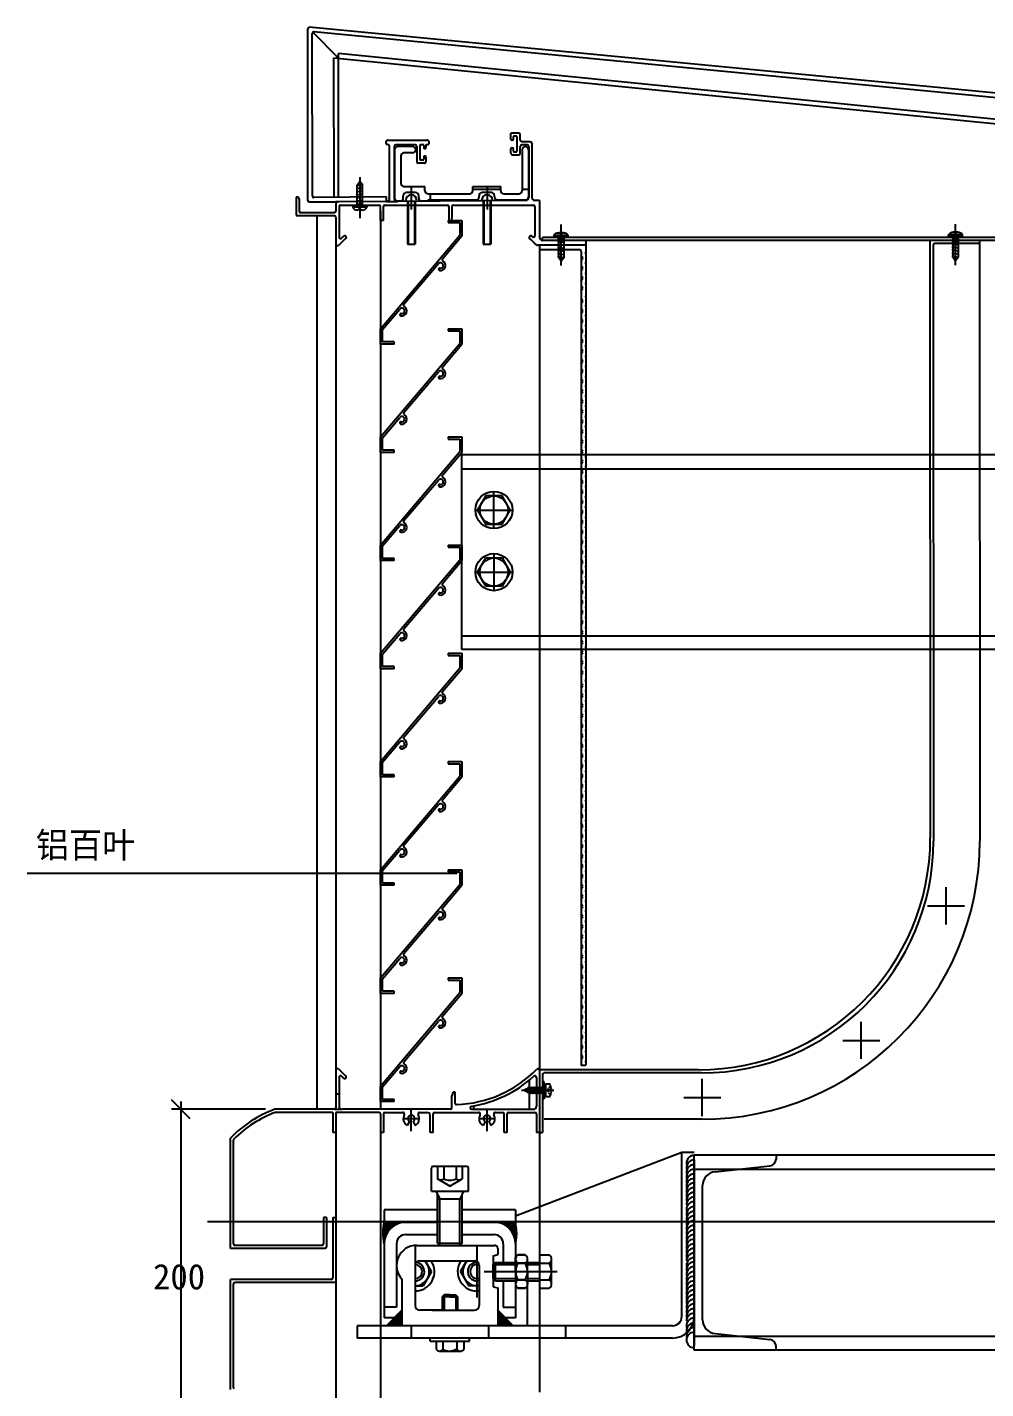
# Model space of a CAD drawing. Header units: metres. Extents: x 6409 to 8198, y 3492 to 5058.
# Drawn here: x 6470 to 7090, y 4177 to 5058 of the extents above; entities that cross this region are included whole.
import ezdxf

# ---------------------------------------------------------------- set-up
doc = ezdxf.new("R2010")
doc.units = ezdxf.units.M
for name, color, linetype in [('1', 1, 'Continuous'), ('10', 1, 'Continuous'), ('4', 4, 'Continuous'), ('CASTFIX', 1, 'Continuous'), ('DIM', 4, 'Continuous'), ('型材', 1, 'Continuous'), ('点划线', 1, 'Continuous'), ('虚线', 5, 'Continuous')]:
    doc.layers.add(name, color=color, linetype=linetype)

# ---------------------------------------------------------------- blocks, each defined once
blk = doc.blocks.new('_ArchTick')
at = {"color": 0, "linetype": 'ByBlock'}
blk.add_lwpolyline([(-0.5, -0.5), (0.5, 0.5)], dxfattribs=at)
blk = doc.blocks.new('10X12')
at = {"layer": 'CASTFIX'}
for p, q in [((-4.5, 0), (-4.5, 1.25)), ((-4.5, 1.25), (4.5, 1.25)), ((-4.5, 0), (4.5, 0)), ((-1.75, 0), (-1.75, -13.22)), ((-1.5, 3), (-0.7, 3)), ((-0.5, 2.25), (-0.7, 3)), ((-0.5, 2.25), (0.5, 2.25)), ((0.5, 2.25), (0.7, 3)), ((0.7, 3), (1.5, 3)), ((1.75, 0), (1.75, -12.74)), ((4.5, 0), (4.5, 1.25)), ((-2.19, -1.27), (2.32, -0.67)), ((-2.19, -3.27), (2.32, -2.67)), ((-2.19, -5.27), (2.32, -4.67)), ((-2.19, -7.27), (2.32, -6.67)), ((-2.19, -9.27), (2.32, -8.67)), ((-2.19, -11.27), (2.32, -10.67)), ((-2.19, -13.27), (2.32, -12.67)), ((-1.75, -13.22), (0, -15.43)), ((0, -15.43), (1.75, -12.74))]:
    blk.add_line(p, q, dxfattribs=at)
at = {"layer": 'CASTFIX', "color": 8}
blk.add_line((0, -18.34), (0, 8.33), dxfattribs=at)
at = {"layer": 'CASTFIX'}
for centre, start, end in [((-1.85, 0.15), 82.98, 157.54), ((1.85, 0.15), 22.46, 97.02)]:
    blk.add_arc(centre, 2.87, start, end, dxfattribs=at)
blk = doc.blocks.new('X701')
for p, q in [((17.13, 44.68), (17.13, 43.28)), ((17.13, 44.68), (26.13, 44.68)), ((26.13, 44.68), (26.13, 34.68)), ((17.13, 43.28), (24.73, 43.28)), ((24.73, 43.28), (24.73, 35.2)), ((-26.67, -25.32), (24.73, 35.2)), ((13.58, 19.9), (26.13, 34.68)), ((-11.39, -9.5), (10.95, 16.8)), ((-25.27, -25.83), (-14.1, -12.68)), ((-26.67, -35.32), (-26.67, -25.32)), ((-25.27, -33.92), (-25.27, -25.83)), ((-17.67, -33.92), (-25.27, -33.92)), ((-17.67, -35.32), (-17.67, -33.92)), ((-17.67, -35.32), (-26.67, -35.32))]:
    blk.add_line(p, q)
for centre, radius, start, end in [((12.23, 15.62), 3.25, 258.35, 59.81), ((14.37, 19.29), 1, 139.66, 239.81), ((12.23, 15.62), 1.75, 258.35, 139.66), ((11.73, 13.17), 0.75, 78.35, 258.35), ((-12.77, -13.82), 1.75, 258.35, 139.66), ((-13.27, -16.27), 0.75, 78.35, 258.35), ((-12.77, -13.82), 3.25, 258.35, 59.81), ((-10.63, -10.14), 1, 139.66, 239.81)]:
    blk.add_arc(centre, radius, start, end)

msp = doc.modelspace()

# ---------------------------------------------------------------- hatches: boundary and pattern name
h = msp.add_hatch()
h.set_pattern_fill('SOLID')
h.paths.add_polyline_path([(6715.2, 4284.78), (6701.2, 4284.78, 0.13), (6701.2, 4270.78, -0.41)])
h = msp.add_hatch()
h.set_pattern_fill('SOLID')
h.paths.add_polyline_path([(6772.2, 4284.78), (6786.2, 4284.78, -0.13), (6786.2, 4270.78, 0.41)])
h = msp.add_hatch()
h.set_pattern_fill('SOLID')
h.paths.add_polyline_path([(6712.7, 4227.78), (6702.7, 4217.78), (6712.7, 4217.78)])
h = msp.add_hatch()
h.set_pattern_fill('SOLID')
h.paths.add_polyline_path([(6774.7, 4227.78), (6784.7, 4217.78), (6774.7, 4217.78)])
at = {"layer": '1'}
h = msp.add_hatch(dxfattribs=at)
h.set_pattern_fill('ZIGZAG', scale=20)
h.paths.add_polyline_path([(6794.47, 4948.01), (6794.47, 4954.76), (6790.47, 4954.76), (6790.47, 4952.01, -0.41), (6788.47, 4950.01), (6778.54, 4950.01, -0.41), (6776.54, 4952.01), (6776.54, 4954.76), (6767.7, 4954.76), (6767.7, 4950.76), (6770.54, 4950.76, -0.41), (6772.54, 4948.76), (6772.54, 4948.01, 0.41), (6774.54, 4946.01), (6792.47, 4946.01, 0.41)])
h.paths.add_polyline_path([(6794.47, 4978.52, 0.41), (6792.47, 4980.52, 0.41), (6790.47, 4978.52), (6790.47, 4954.76), (6794.47, 4954.76)])
h.paths.add_polyline_path([(6767.7, 4954.76), (6758.54, 4954.76), (6758.54, 4952.01, -0.41), (6756.54, 4950.01), (6729.54, 4950.01, -0.41), (6727.54, 4952.01), (6727.54, 4954.76), (6718.7, 4954.76), (6718.7, 4950.76), (6721.54, 4950.76, -0.41), (6723.54, 4948.76), (6723.54, 4947.35, 0.42), (6725.55, 4945.35), (6729.54, 4945.38), (6729.54, 4946.01), (6760.54, 4946.01, 0.41), (6762.54, 4948.01), (6762.54, 4948.76, -0.41), (6764.54, 4950.76), (6767.7, 4950.76)])
h.paths.add_polyline_path([(6718.7, 4954.76), (6713.95, 4954.76), (6707.95, 4954.76), (6707.95, 4947.31, 0.42), (6709.97, 4945.31), (6711.55, 4945.32, 0.41), (6713.54, 4947.32), (6713.54, 4948.76, -0.41), (6715.54, 4950.76), (6718.7, 4950.76)])
h.paths.add_polyline_path([(6711.95, 4974.52, -0.41), (6713.95, 4976.52), (6719.56, 4976.52, 0.41), (6721.56, 4978.52, 0.41), (6719.56, 4980.52), (6709.95, 4980.52, 0.41), (6707.95, 4978.52), (6707.95, 4959.8), (6711.95, 4959.8)])
h = msp.add_hatch(dxfattribs=at)
h.set_pattern_fill('ANSI31', scale=20)
h.paths.add_polyline_path([(6704.7, 4947.01, -0.41), (6702.72, 4945.01), (6709.72, 4945.06, -0.42), (6707.7, 4947.06), (6707.7, 4954.76), (6704.7, 4954.76)])
h = msp.add_hatch(dxfattribs=at)
h.set_pattern_fill('ANSI31', scale=10)
h.paths.add_polyline_path([(6671.96, 4367.72), (6668.96, 4367.72, -0.41), (6669.96, 4366.72), (6669.96, 4362.72), (6672.96, 4362.72, -0.41), (6671.96, 4363.72)])
h = msp.add_hatch(dxfattribs=at)
h.set_pattern_fill('ANSI31', scale=10)
h.paths.add_polyline_path([(6671.96, 4362.47), (6668.96, 4362.47, -0.41), (6669.96, 4361.47), (6669.96, 4357.47), (6672.96, 4357.47, -0.41), (6671.96, 4358.47)])

# ---------------------------------------------------------------- linework, layer by layer
for p, q in [((6651.73, 4945.77), (6651.7, 5056.77)), ((7567.57, 4969.83), (6652.7, 5057.77)), ((6654.73, 4948.65), (6654.7, 5053.77)), ((6671.7, 5037.77), (6655, 5054.47)), ((7564.57, 4966.83), (6655.7, 5054.77)), ((6668.73, 4947.75), (6668.7, 5038.07)), ((6668.7, 5038.07), (7271.76, 4977.8)), ((6671.73, 4947.77), (6671.7, 5040.77)), ((7551.3, 4952.56), (6671.7, 5040.77)), ((6783.21, 4985.21), (6783.21, 4989.22)), ((6788.21, 4989.22), (6783.21, 4989.22)), ((6784.71, 4986.72), (6784.71, 4985.21)), ((6786.71, 4987.22), (6785.21, 4987.22)), ((6787.21, 4977.7), (6787.21, 4986.72)), ((6789.21, 4984.72), (6789.21, 4988.22)), ((6703.7, 4981.84), (6703.06, 4981.84)), ((6703.65, 4984.72), (6728.87, 4984.72)), ((6704.7, 4947.01), (6704.7, 4980.84)), ((6707.7, 4980.72), (6707.7, 4947.06)), ((6707.95, 4978.52), (6707.95, 4947.31)), ((6721.24, 4981.72), (6708.7, 4981.72)), ((6719.56, 4980.52), (6709.95, 4980.52)), ((6719.56, 4976.52), (6713.95, 4976.52)), ((6721.56, 4978.52), (6721.56, 4978.52)), ((6722.24, 4980.72), (6722.24, 4970.82)), ((6724.24, 4981.34), (6724.24, 4972.32)), ((6724.74, 4981.84), (6726.24, 4981.84)), ((6726.74, 4981.34), (6726.74, 4979.84)), ((6727.24, 4979.34), (6727.74, 4979.34)), ((6728.24, 4981.84), (6729.46, 4981.84)), ((6728.24, 4979.84), (6728.24, 4981.84)), ((6783.21, 4976.2), (6783.21, 4979.21)), ((6784.21, 4984.71), (6783.71, 4984.71)), ((6783.71, 4979.71), (6784.21, 4979.71)), ((6784.71, 4979.21), (6784.71, 4977.7)), ((6785.21, 4977.2), (6786.71, 4977.2)), ((6789.21, 4976.2), (6789.21, 4980.72)), ((6795.72, 4983.72), (6790.21, 4983.72)), ((6793.72, 4981.72), (6790.21, 4981.72)), ((6790.47, 4978.52), (6790.47, 4952.01)), ((6792.47, 4980.52), (6792.47, 4980.52)), ((6794.47, 4978.52), (6794.47, 4948.01)), ((6794.72, 4980.72), (6794.72, 4947.69)), ((6796.72, 4982.72), (6796.72, 4947.76)), ((6711.95, 4974.52), (6711.95, 4956.76)), ((6727.24, 4969.82), (6723.24, 4969.82)), ((6726.24, 4971.82), (6724.74, 4971.82)), ((6726.74, 4973.83), (6726.74, 4972.32)), ((6727.74, 4974.33), (6727.24, 4974.33)), ((6728.24, 4970.82), (6728.24, 4973.83)), ((6784.21, 4975.2), (6788.21, 4975.2)), ((6718.7, 4954.76), (6718.7, 4939.79)), ((6767.7, 4954.76), (6767.7, 4939.79)), ((6652.73, 4944.77), (6671.73, 4944.77)), ((6702.72, 4945.01), (6702.69, 4948.01)), ((6716.2, 4945.39), (6716.2, 4917.46)), ((6716.7, 4945.41), (6716.7, 4917.46)), ((6720.71, 4945.58), (6720.71, 4917.46)), ((6721.21, 4945.61), (6721.21, 4917.46)), ((6743, 4941.76), (6743, 4932.76)), ((6765.2, 4945.39), (6765.2, 4917.46)), ((6765.7, 4945.41), (6765.7, 4917.46)), ((6769.71, 4945.58), (6769.71, 4917.46)), ((6770.21, 4945.61), (6770.21, 4917.46)), ((6716.2, 4917.46), (6721.21, 4917.46)), ((6765.2, 4917.46), (6770.21, 4917.46)), ((6803.7, 4919.76), (6803.7, 4921.76)), ((6829.63, 4908.38), (6828.7, 4909.98)), ((6828.7, 4906.78), (6829.63, 4908.38)), ((6831.5, 4911.63), (6831.7, 4911.97)), ((6831.7, 4911.28), (6831.5, 4911.63)), ((6829.63, 4901.88), (6828.7, 4903.49)), ((6828.7, 4900.28), (6829.63, 4901.88)), ((6831.5, 4905.13), (6831.7, 4905.48)), ((6831.7, 4904.79), (6831.5, 4905.13)), ((6831.5, 4898.64), (6831.7, 4898.98)), ((6831.7, 4898.29), (6831.5, 4898.64)), ((6829.63, 4895.39), (6828.7, 4896.99)), ((6828.7, 4893.79), (6829.63, 4895.39)), ((6829.63, 4888.89), (6828.7, 4890.5)), ((6828.7, 4887.29), (6829.63, 4888.89)), ((6831.5, 4892.14), (6831.7, 4892.49)), ((6831.7, 4891.79), (6831.5, 4892.14)), ((6829.63, 4880.66), (6828.7, 4882.27)), ((6828.7, 4879.06), (6829.63, 4880.66)), ((6831.5, 4883.91), (6831.7, 4884.26)), ((6831.7, 4883.56), (6831.5, 4883.91)), ((6829.63, 4874.17), (6828.7, 4875.77)), ((6828.7, 4872.56), (6829.63, 4874.17)), ((6831.5, 4877.41), (6831.7, 4877.76)), ((6831.7, 4877.07), (6831.5, 4877.41)), ((6831.5, 4870.92), (6831.7, 4871.27)), ((6831.7, 4870.57), (6831.5, 4870.92)), ((6829.63, 4867.67), (6828.7, 4869.28)), ((6828.7, 4866.07), (6829.63, 4867.67)), ((6829.63, 4861.18), (6828.7, 4862.78)), ((6831.5, 4864.42), (6831.7, 4864.77)), ((6831.7, 4864.08), (6831.5, 4864.42)), ((6828.7, 4859.57), (6829.63, 4861.18)), ((6829.63, 4854.68), (6828.7, 4856.28)), ((6828.7, 4853.08), (6829.63, 4854.68)), ((6831.5, 4857.93), (6831.7, 4858.27)), ((6831.7, 4857.58), (6831.5, 4857.93)), ((6829.63, 4848.19), (6828.7, 4849.79)), ((6828.7, 4846.58), (6829.63, 4848.19)), ((6831.5, 4851.43), (6831.7, 4851.78)), ((6831.7, 4851.09), (6831.5, 4851.43)), ((6831.5, 4844.94), (6831.7, 4845.28)), ((6831.7, 4844.59), (6831.5, 4844.94)), ((6829.63, 4841.69), (6828.7, 4843.29)), ((6828.7, 4840.09), (6829.63, 4841.69)), ((6828.87, 4836.51), (6828.7, 4836.8)), ((6829.63, 4835.2), (6828.87, 4836.51)), ((6831.5, 4838.44), (6831.7, 4838.79)), ((6831.7, 4838.1), (6831.5, 4838.44)), ((6828.7, 4833.59), (6829.63, 4835.2)), ((6829.63, 4828.7), (6828.7, 4830.3)), ((6828.7, 4827.1), (6829.63, 4828.7)), ((6831.5, 4831.95), (6831.7, 4832.29)), ((6831.7, 4831.6), (6831.5, 4831.95)), ((6829.63, 4822.21), (6828.7, 4823.81)), ((6828.7, 4820.6), (6829.63, 4822.21)), ((6831.5, 4825.45), (6831.7, 4825.8)), ((6831.7, 4825.11), (6831.5, 4825.45)), ((6831.5, 4818.96), (6831.7, 4819.3)), ((6831.7, 4818.61), (6831.5, 4818.96)), ((6829.63, 4815.71), (6828.7, 4817.31)), ((6828.7, 4814.11), (6829.63, 4815.71)), ((6829.63, 4809.22), (6828.7, 4810.82)), ((6828.7, 4807.61), (6829.63, 4809.22)), ((6831.5, 4812.46), (6831.7, 4812.81)), ((6831.7, 4812.12), (6831.5, 4812.46)), ((6829.63, 4802.72), (6828.7, 4804.32)), ((6828.7, 4801.12), (6829.63, 4802.72)), ((6831.5, 4805.97), (6831.7, 4806.31)), ((6831.7, 4805.62), (6831.5, 4805.97)), ((6829.63, 4796.23), (6828.7, 4797.83)), ((6828.7, 4794.62), (6829.63, 4796.23)), ((6831.5, 4799.47), (6831.7, 4799.82)), ((6831.7, 4799.13), (6831.5, 4799.47)), ((6831.5, 4792.98), (6831.7, 4793.32)), ((6831.7, 4792.63), (6831.5, 4792.98)), ((6829.63, 4789.73), (6828.7, 4791.33)), ((6828.7, 4788.13), (6829.63, 4789.73)), ((6829.63, 4783.23), (6828.7, 4784.84)), ((6828.7, 4781.63), (6829.63, 4783.23)), ((6831.5, 4786.48), (6831.7, 4786.83)), ((6831.7, 4786.14), (6831.5, 4786.48)), ((6829.63, 4776.74), (6828.7, 4778.34)), ((6828.7, 4775.14), (6829.63, 4776.74)), ((6831.5, 4779.99), (6831.7, 4780.33)), ((6831.7, 4779.64), (6831.5, 4779.99)), ((6831.5, 4773.49), (6831.7, 4773.84)), ((6829.63, 4770.24), (6828.7, 4771.85)), ((6828.7, 4768.64), (6829.63, 4770.24)), ((6829.63, 4763.75), (6828.7, 4765.35)), ((6831.7, 4773.15), (6831.5, 4773.49)), ((6831.5, 4767), (6831.7, 4767.34)), ((6831.7, 4766.65), (6831.5, 4767)), ((6772.17, 4733.44), (6772.17, 4757.44)), ((6828.7, 4762.15), (6829.63, 4763.75)), ((6829.63, 4757.25), (6828.7, 4758.86)), ((6828.7, 4755.65), (6829.63, 4757.25)), ((6831.5, 4760.5), (6831.7, 4760.85)), ((6831.7, 4760.16), (6831.5, 4760.5)), ((6766.89, 4754.58), (6761.61, 4745.44)), ((6777.44, 4754.58), (6766.89, 4754.58)), ((6782.72, 4745.44), (6777.44, 4754.58)), ((6829.63, 4750.76), (6828.7, 4752.36)), ((6828.7, 4749.16), (6829.63, 4750.76)), ((6831.5, 4754.01), (6831.7, 4754.35)), ((6831.7, 4753.66), (6831.5, 4754.01)), ((6831.5, 4747.51), (6831.7, 4747.86)), ((6831.7, 4747.17), (6831.5, 4747.51)), ((6760.17, 4745.44), (6784.17, 4745.44)), ((6761.61, 4745.44), (6766.89, 4736.3)), ((6777.44, 4736.3), (6782.72, 4745.44)), ((6829.63, 4744.26), (6828.7, 4745.87)), ((6828.7, 4742.66), (6829.63, 4744.26)), ((6829.63, 4737.77), (6828.7, 4739.37)), ((6831.5, 4741.02), (6831.7, 4741.36)), ((6831.7, 4740.67), (6831.5, 4741.02)), ((6766.89, 4736.3), (6777.44, 4736.3)), ((6828.7, 4736.17), (6829.63, 4737.77)), ((6829.63, 4731.27), (6828.7, 4732.88)), ((6828.7, 4729.67), (6829.63, 4731.27)), ((6831.5, 4734.52), (6831.7, 4734.87)), ((6831.7, 4734.18), (6831.5, 4734.52)), ((6829.63, 4724.78), (6828.7, 4726.38)), ((6828.7, 4723.18), (6829.63, 4724.78)), ((6831.5, 4728.03), (6831.7, 4728.37)), ((6831.7, 4727.68), (6831.5, 4728.03)), ((6831.5, 4721.53), (6831.7, 4721.88)), ((6831.7, 4721.18), (6831.5, 4721.53)), ((6761.61, 4705.28), (6766.89, 4714.42)), ((6766.89, 4714.42), (6777.44, 4714.42)), ((6772.17, 4717.28), (6772.17, 4693.28)), ((6777.44, 4714.42), (6782.72, 4705.28)), ((6829.63, 4718.28), (6828.7, 4719.89)), ((6828.7, 4716.68), (6829.63, 4718.28)), ((6829.63, 4711.79), (6828.7, 4713.39)), ((6831.5, 4715.04), (6831.7, 4715.38)), ((6831.7, 4714.69), (6831.5, 4715.04)), ((6760.17, 4705.28), (6784.17, 4705.28)), ((6766.89, 4696.14), (6761.61, 4705.28)), ((6782.72, 4705.28), (6777.44, 4696.14)), ((6828.7, 4710.18), (6829.63, 4711.79)), ((6829.63, 4705.29), (6828.7, 4706.9)), ((6828.7, 4703.69), (6829.63, 4705.29)), ((6831.5, 4708.54), (6831.7, 4708.89)), ((6831.7, 4708.19), (6831.5, 4708.54)), ((6777.44, 4696.14), (6766.89, 4696.14)), ((6829.63, 4698.8), (6828.7, 4700.4)), ((6828.7, 4697.19), (6829.63, 4698.8)), ((6831.5, 4702.04), (6831.7, 4702.39)), ((6831.7, 4701.7), (6831.5, 4702.04)), ((6831.5, 4695.55), (6831.7, 4695.9)), ((6831.7, 4695.2), (6831.5, 4695.55)), ((6829.63, 4692.3), (6828.7, 4693.91)), ((6828.7, 4690.7), (6829.63, 4692.3)), ((6829.63, 4685.81), (6828.7, 4687.41)), ((6828.7, 4684.2), (6829.63, 4685.81)), ((6831.5, 4689.05), (6831.7, 4689.4)), ((6831.7, 4688.71), (6831.5, 4689.05)), ((6829.63, 4679.31), (6828.7, 4680.91)), ((6828.7, 4677.71), (6829.63, 4679.31)), ((6831.5, 4682.56), (6831.7, 4682.9)), ((6831.7, 4682.21), (6831.5, 4682.56)), ((6829.63, 4672.82), (6828.7, 4674.42)), ((6828.7, 4671.21), (6829.63, 4672.82)), ((6831.5, 4676.06), (6831.7, 4676.41)), ((6831.7, 4675.72), (6831.5, 4676.06)), ((6831.5, 4669.57), (6831.7, 4669.91)), ((6831.7, 4669.22), (6831.5, 4669.57)), ((6829.63, 4666.32), (6828.7, 4667.92)), ((6828.7, 4664.72), (6829.63, 4666.32)), ((6829.63, 4659.83), (6828.7, 4661.43)), ((6828.7, 4658.22), (6829.63, 4659.83)), ((6831.5, 4663.07), (6831.7, 4663.42)), ((6831.7, 4662.73), (6831.5, 4663.07)), ((6829.63, 4653.33), (6828.7, 4654.93)), ((6828.7, 4651.73), (6829.63, 4653.33)), ((6831.5, 4656.58), (6831.7, 4656.92)), ((6831.7, 4656.23), (6831.5, 4656.58)), ((6829.63, 4646.84), (6828.7, 4648.44)), ((6828.7, 4645.23), (6829.63, 4646.84)), ((6829.63, 4640.34), (6828.7, 4641.94)), ((6831.5, 4650.08), (6831.7, 4650.43)), ((6831.7, 4649.74), (6831.5, 4650.08)), ((6831.5, 4643.59), (6831.7, 4643.93)), ((6831.7, 4643.24), (6831.5, 4643.59)), ((6828.7, 4638.74), (6829.63, 4640.34)), ((6829.63, 4631.92), (6828.7, 4633.52)), ((6831.5, 4635.17), (6831.7, 4635.51)), ((6831.7, 4634.82), (6831.5, 4635.17)), ((6828.7, 4630.31), (6829.63, 4631.92)), ((6829.63, 4625.42), (6828.7, 4627.03)), ((6828.7, 4623.82), (6829.63, 4625.42)), ((6831.5, 4628.67), (6831.7, 4629.02)), ((6831.7, 4628.32), (6831.5, 4628.67)), ((6829.63, 4618.93), (6828.7, 4620.53)), ((6828.7, 4617.32), (6829.63, 4618.93)), ((6831.5, 4622.18), (6831.7, 4622.52)), ((6831.7, 4621.83), (6831.5, 4622.18)), ((6831.5, 4615.68), (6831.7, 4616.03)), ((6831.7, 4615.33), (6831.5, 4615.68)), ((6829.63, 4612.43), (6828.7, 4614.04)), ((6828.7, 4610.83), (6829.63, 4612.43)), ((6829.63, 4605.94), (6828.7, 4607.54)), ((6831.5, 4609.18), (6831.7, 4609.53)), ((6831.7, 4608.84), (6831.5, 4609.18)), ((6828.7, 4604.33), (6829.63, 4605.94)), ((6829.63, 4599.44), (6828.7, 4601.04)), ((6828.7, 4597.84), (6829.63, 4599.44)), ((6831.5, 4602.69), (6831.7, 4603.04)), ((6831.7, 4602.34), (6831.5, 4602.69)), ((6829.63, 4592.95), (6828.7, 4594.55)), ((6828.7, 4591.34), (6829.63, 4592.95)), ((6831.5, 4596.19), (6831.7, 4596.54)), ((6831.7, 4595.85), (6831.5, 4596.19)), ((6831.5, 4589.7), (6831.7, 4590.04)), ((6831.7, 4589.35), (6831.5, 4589.7)), ((6828.87, 4587.77), (6828.7, 4588.05)), ((6828.7, 4584.85), (6829.63, 4586.45)), ((6829.63, 4579.96), (6828.7, 4581.56)), ((6829.63, 4586.45), (6828.87, 4587.77)), ((6831.5, 4583.2), (6831.7, 4583.55)), ((6831.7, 4582.86), (6831.5, 4583.2)), ((6828.7, 4578.35), (6829.63, 4579.96)), ((6829.63, 4573.46), (6828.7, 4575.06)), ((6828.7, 4571.86), (6829.63, 4573.46)), ((6831.5, 4576.71), (6831.7, 4577.05)), ((6831.7, 4576.36), (6831.5, 4576.71)), ((6829.63, 4566.97), (6828.7, 4568.57)), ((6828.7, 4565.36), (6829.63, 4566.97)), ((6831.5, 4570.21), (6831.7, 4570.56)), ((6831.7, 4569.87), (6831.5, 4570.21)), ((6831.5, 4563.72), (6831.7, 4564.06)), ((6831.7, 4563.37), (6831.5, 4563.72)), ((6829.63, 4560.47), (6828.7, 4562.07)), ((6828.7, 4558.87), (6829.63, 4560.47)), ((6829.63, 4553.98), (6828.7, 4555.58)), ((6828.7, 4552.37), (6829.63, 4553.98)), ((6831.5, 4557.22), (6831.7, 4557.57)), ((6831.7, 4556.88), (6831.5, 4557.22)), ((6829.63, 4547.48), (6828.7, 4549.08)), ((6828.7, 4545.88), (6829.63, 4547.48)), ((6831.5, 4550.73), (6831.7, 4551.07)), ((6831.7, 4550.38), (6831.5, 4550.73)), ((6829.63, 4540.99), (6828.7, 4542.59)), ((6828.7, 4539.38), (6829.63, 4540.99)), ((6829.63, 4534.49), (6828.7, 4536.09)), ((6831.5, 4544.23), (6831.7, 4544.58)), ((6831.7, 4543.89), (6831.5, 4544.23)), ((6831.5, 4537.74), (6831.7, 4538.08)), ((6831.7, 4537.39), (6831.5, 4537.74)), ((6828.7, 4532.89), (6829.63, 4534.49)), ((6829.63, 4527.99), (6828.7, 4529.6)), ((6828.7, 4526.39), (6829.63, 4527.99)), ((6831.5, 4531.24), (6831.7, 4531.59)), ((6831.7, 4530.9), (6831.5, 4531.24)), ((6829.63, 4521.5), (6828.7, 4523.1)), ((6828.7, 4519.9), (6829.63, 4521.5)), ((6831.5, 4524.75), (6831.7, 4525.09)), ((6831.7, 4524.4), (6831.5, 4524.75)), ((6831.5, 4518.25), (6831.7, 4518.6)), ((6829.63, 4515), (6828.7, 4516.61)), ((6828.7, 4513.4), (6829.63, 4515)), ((6829.63, 4508.51), (6828.7, 4510.11)), ((6831.7, 4517.91), (6831.5, 4518.25)), ((6831.5, 4511.76), (6831.7, 4512.1)), ((6831.7, 4511.41), (6831.5, 4511.76)), ((6828.7, 4506.91), (6829.63, 4508.51)), ((6829.63, 4502.01), (6828.7, 4503.62)), ((6828.7, 4500.41), (6829.63, 4502.01)), ((6831.5, 4505.26), (6831.7, 4505.61)), ((6831.7, 4504.92), (6831.5, 4505.26)), ((7064.61, 4477.4), (7064.61, 4501.4)), ((6829.63, 4495.52), (6828.7, 4497.12)), ((6828.7, 4493.92), (6829.63, 4495.52)), ((6831.5, 4498.77), (6831.7, 4499.11)), ((6831.7, 4498.42), (6831.5, 4498.77)), ((6831.5, 4492.27), (6831.7, 4492.62)), ((6831.7, 4491.93), (6831.5, 4492.27)), ((6829.63, 4489.02), (6828.7, 4490.63)), ((6828.7, 4487.42), (6829.63, 4489.02)), ((6829.63, 4482.53), (6828.7, 4484.13)), ((6831.5, 4485.78), (6831.7, 4486.12)), ((6831.7, 4485.43), (6831.5, 4485.78)), ((7052.61, 4489.4), (7076.61, 4489.4)), ((6828.7, 4480.93), (6829.63, 4482.53)), ((6829.63, 4476.03), (6828.7, 4477.64)), ((6828.7, 4474.43), (6829.63, 4476.03)), ((6831.5, 4479.28), (6831.7, 4479.63)), ((6831.7, 4478.94), (6831.5, 4479.28)), ((6829.63, 4469.54), (6828.7, 4471.14)), ((6828.7, 4467.94), (6829.63, 4469.54)), ((6831.5, 4472.79), (6831.7, 4473.13)), ((6831.7, 4472.44), (6831.5, 4472.79)), ((6831.5, 4466.29), (6831.7, 4466.64)), ((6831.7, 4465.94), (6831.5, 4466.29)), ((6829.63, 4463.04), (6828.7, 4464.65)), ((6828.7, 4461.44), (6829.63, 4463.04)), ((6829.63, 4456.55), (6828.7, 4458.15)), ((6831.5, 4459.8), (6831.7, 4460.14)), ((6831.7, 4459.45), (6831.5, 4459.8)), ((6828.7, 4454.94), (6829.63, 4456.55)), ((6829.63, 4450.05), (6828.7, 4451.66)), ((6828.7, 4448.45), (6829.63, 4450.05)), ((6831.5, 4453.3), (6831.7, 4453.65)), ((6831.7, 4452.95), (6831.5, 4453.3)), ((6829.63, 4443.56), (6828.7, 4445.16)), ((6828.7, 4441.95), (6829.63, 4443.56)), ((6831.5, 4446.8), (6831.7, 4447.15)), ((6831.7, 4446.46), (6831.5, 4446.8)), ((6831.5, 4440.31), (6831.7, 4440.66)), ((6831.7, 4439.96), (6831.5, 4440.31)), ((6829.63, 4437.06), (6828.7, 4438.67)), ((6828.7, 4435.46), (6829.63, 4437.06)), ((6829.63, 4430.57), (6828.7, 4432.17)), ((6828.7, 4428.96), (6829.63, 4430.57)), ((6831.5, 4433.81), (6831.7, 4434.16)), ((6831.7, 4433.47), (6831.5, 4433.81)), ((6829.63, 4424.07), (6828.7, 4425.67)), ((6828.7, 4422.47), (6829.63, 4424.07)), ((6831.5, 4427.32), (6831.7, 4427.67)), ((6831.7, 4426.97), (6831.5, 4427.32)), ((6829.63, 4417.58), (6828.7, 4419.18)), ((6828.7, 4415.97), (6829.63, 4417.58)), ((6831.5, 4420.82), (6831.7, 4421.17)), ((6831.7, 4420.48), (6831.5, 4420.82)), ((6831.5, 4414.33), (6831.7, 4414.67)), ((6831.7, 4413.98), (6831.5, 4414.33)), ((7009.81, 4390.39), (7009.81, 4414.39)), ((6829.63, 4411.08), (6828.7, 4412.68)), ((6828.7, 4409.48), (6829.63, 4411.08)), ((6829.63, 4404.59), (6828.7, 4406.19)), ((6828.7, 4402.98), (6829.63, 4404.59)), ((6831.5, 4407.83), (6831.7, 4408.18)), ((6831.7, 4407.49), (6831.5, 4407.83)), ((6829.63, 4398.09), (6828.7, 4399.69)), ((6828.7, 4396.49), (6829.63, 4398.09)), ((6831.5, 4401.34), (6831.7, 4401.68)), ((6831.7, 4400.99), (6831.5, 4401.34)), ((6831.5, 4394.84), (6831.7, 4395.19)), ((6997.81, 4402.39), (7021.81, 4402.39)), ((6829.63, 4391.6), (6828.7, 4393.2)), ((6828.7, 4389.99), (6829.63, 4391.6)), ((6828.9, 4386.36), (6828.7, 4386.7)), ((6828.7, 4386.36), (6831.7, 4386.36)), ((6831.7, 4394.5), (6831.5, 4394.84)), ((6831.5, 4388.35), (6831.7, 4388.69)), ((6831.7, 4388), (6831.5, 4388.35)), ((6795, 4376.55), (6795, 4357.77)), ((6906.95, 4353.41), (6906.95, 4377.41)), ((6759, 4359.97), (6759, 4357.77)), ((6894.95, 4365.41), (6918.95, 4365.41)), ((6701.7, 4355.77), (6713.34, 4355.77)), ((6713.55, 4351.76), (6723.85, 4351.76)), ((6718.7, 4343.59), (6718.7, 4357.77)), ((6724.07, 4355.77), (6728.87, 4355.77)), ((6730.87, 4342.77), (6730.87, 4353.76)), ((6732.87, 4342.77), (6732.87, 4354.77)), ((6762.55, 4351.76), (6772.85, 4351.76)), ((6767.7, 4343.59), (6767.7, 4357.77)), ((6717.58, 4349.81), (6716.13, 4347.3)), ((6719.83, 4349.81), (6721.28, 4347.3)), ((6766.58, 4349.81), (6765.13, 4347.3)), ((6768.83, 4349.81), (6770.28, 4347.3)), ((6731.7, 4304.78), (6731.7, 4319.78)), ((6754.7, 4320.78), (6732.7, 4320.78)), ((6735.7, 4320.78), (6735.7, 4312.78)), ((6739.7, 4320.78), (6739.7, 4312.78)), ((6747.7, 4320.78), (6747.7, 4312.78)), ((6751.7, 4320.78), (6751.7, 4312.78)), ((6755.7, 4304.78), (6755.7, 4319.78)), ((6743.7, 4308.16), (6735.7, 4312.78)), ((6743.7, 4308.16), (6751.7, 4312.78)), ((6731.7, 4304.78), (6743.7, 4304.78)), ((6735.69, 4302.98), (6737.2, 4299.78)), ((6735.7, 4271.28), (6735.7, 4302.78)), ((6735.7, 4299.78), (6751.7, 4299.78)), ((6737.2, 4269.78), (6737.2, 4299.78)), ((6743.7, 4304.78), (6755.7, 4304.78)), ((6751.7, 4302.78), (6750.2, 4299.78)), ((6750.2, 4269.78), (6750.2, 4299.78)), ((6751.7, 4271.28), (6751.7, 4302.78)), ((6721.2, 4269.58), (6721.2, 4235.99)), ((6735.7, 4271.28), (6751.7, 4271.28)), ((6735.7, 4271.28), (6737.2, 4269.78)), ((6751.7, 4271.28), (6750.2, 4269.78)), ((6761.2, 4269.58), (6761.2, 4235.99)), ((6787.7, 4263.57), (6792.42, 4263.57)), ((6792.42, 4263.57), (6787.7, 4263.57)), ((6801.7, 4263.57), (6807.92, 4263.57)), ((6731.76, 4252.78), (6727.71, 4259.78)), ((6750.64, 4252.78), (6754.69, 4259.78)), ((6771.7, 4257.28), (6773.2, 4258.78)), ((6771.7, 4257.28), (6786.2, 4257.28)), ((6771.7, 4248.28), (6771.7, 4257.28)), ((6773.2, 4246.78), (6773.2, 4258.78)), ((6773.2, 4258.78), (6786.2, 4258.78)), ((6786.2, 4252.78), (6786.2, 4262.01)), ((6792.42, 4258.17), (6787.7, 4258.17)), ((6787.7, 4258.17), (6792.42, 4258.17)), ((6793.92, 4252.78), (6793.92, 4261.13)), ((6793.92, 4258.78), (6801.7, 4258.78)), ((6793.92, 4257.28), (6801.7, 4257.28)), ((6801.7, 4258.17), (6807.92, 4258.17)), ((6809.42, 4244.59), (6809.42, 4261.13)), ((6731.76, 4252.78), (6726.46, 4243.63)), ((6750.64, 4252.78), (6755.93, 4243.63)), ((6765.86, 4252.78), (6813.1, 4252.78)), ((6771.7, 4248.28), (6773.2, 4246.78)), ((6771.7, 4248.28), (6786.2, 4248.28)), ((6773.2, 4246.78), (6786.2, 4246.78)), ((6786.2, 4252.78), (6786.2, 4243.56)), ((6787.7, 4247.39), (6792.42, 4247.39)), ((6792.42, 4247.39), (6787.7, 4247.39)), ((6793.92, 4252.78), (6793.92, 4244.44)), ((6793.92, 4248.28), (6801.7, 4248.28)), ((6793.92, 4246.78), (6801.7, 4246.78)), ((6801.7, 4247.39), (6807.92, 4247.39)), ((6721.2, 4243.63), (6726.46, 4243.63)), ((6739.95, 4237.78), (6738.7, 4236.53)), ((6743.7, 4237.78), (6739.95, 4237.78)), ((6739.95, 4237.78), (6739.95, 4227.78)), ((6743.7, 4237.78), (6747.45, 4237.78)), ((6747.45, 4237.78), (6747.45, 4227.78)), ((6747.45, 4237.78), (6748.7, 4236.53)), ((6762.7, 4243.63), (6755.93, 4243.63)), ((6792.42, 4242), (6787.7, 4242)), ((6787.7, 4242), (6792.42, 4242)), ((6801.7, 4242), (6807.92, 4242)), ((6712.7, 4227.78), (6702.7, 4217.78)), ((6732.32, 4227.78), (6759.7, 4227.78)), ((6743.7, 4236.53), (6738.7, 4236.53)), ((6738.7, 4236.53), (6738.7, 4227.78)), ((6743.7, 4236.53), (6748.7, 4236.53)), ((6748.7, 4236.53), (6748.7, 4227.78)), ((6774.7, 4227.78), (6784.7, 4217.78)), ((6730.95, 4207.78), (6730.95, 4209.78)), ((6734.71, 4207.78), (6734.71, 4202.59)), ((6736.87, 4201.34), (6750.65, 4201.34)), ((6739.2, 4207.78), (6739.2, 4202.59)), ((6748.19, 4207.78), (6748.19, 4202.59)), ((6752.68, 4207.78), (6752.68, 4202.59)), ((6756.29, 4207.78), (6756.29, 4209.78))]:
    msp.add_line(p, q)
for centre, radius in [((6772.17, 4745.44), 12), ((6772.17, 4745.44), 9.14), ((6772.17, 4705.28), 12), ((6772.17, 4705.28), 9.14)]:
    msp.add_circle(centre, radius)
for centre, radius, start, end in [((6652.7, 5056.77), 1, 90, 180), ((6655.7, 5053.77), 1, 90, 180), ((6783.71, 4985.21), 0.5, 180, 270), ((6784.21, 4985.21), 0.5, 270, 0), ((6785.21, 4986.72), 0.5, 90, 180), ((6786.71, 4986.72), 0.5, 0, 90), ((6788.21, 4988.22), 1, 0, 90), ((6703.65, 4983.22), 1.5, 90, 247.03), ((6703.7, 4980.84), 1, 0, 90), ((6708.7, 4980.72), 1, 90, 180), ((6709.95, 4978.52), 2, 90, 180), ((6713.95, 4974.52), 2, 90, 180), ((6719.56, 4978.52), 2, 0, 90), ((6719.56, 4978.52), 2, 270, 0), ((6721.24, 4980.72), 1, 0, 90), ((6724.74, 4981.34), 0.5, 90, 180), ((6726.24, 4981.34), 0.5, 0, 90), ((6727.24, 4979.84), 0.5, 180, 270), ((6727.74, 4979.84), 0.5, 270, 0), ((6728.87, 4983.22), 1.5, 292.97, 90), ((6783.71, 4979.21), 0.5, 90, 180), ((6784.21, 4979.21), 0.5, 0, 90), ((6785.21, 4977.7), 0.5, 180, 270), ((6786.71, 4977.7), 0.5, 270, 0), ((6790.21, 4984.72), 1, 180, 270), ((6790.21, 4980.72), 1, 90, 180), ((6792.47, 4978.52), 2, 90, 180), ((6792.47, 4978.52), 2, 0, 90), ((6793.72, 4980.72), 1, 0, 90), ((6795.72, 4982.72), 1, 0, 90), ((6723.24, 4970.82), 1, 180, 270), ((6724.74, 4972.32), 0.5, 180, 270), ((6726.24, 4972.32), 0.5, 270, 0), ((6727.24, 4973.83), 0.5, 90, 180), ((6727.24, 4970.82), 1, 270, 0), ((6727.74, 4973.83), 0.5, 0, 90), ((6784.21, 4976.2), 1, 180, 270), ((6788.21, 4976.2), 1, 270, 0), ((6652.73, 4945.77), 1, 180.01, 270), ((6655.73, 4948.65), 1, 180.01, 270.43), ((6718.7, 4945.83), 3.51, 0, 180), ((6767.7, 4945.83), 3.51, 0, 180), ((6713.34, 4354.77), 1, 330.71, 90), ((6718.7, 4351.76), 5.15, 150.71, 240), ((6718.7, 4351.76), 2.25, 300, 240), ((6718.7, 4351.76), 5.15, 300, 29.29), ((6724.07, 4354.77), 1, 90, 209.29), ((6728.87, 4353.76), 2, 0, 90), ((6762.34, 4354.77), 1, 330.71, 90), ((6767.7, 4351.76), 5.15, 150.71, 240), ((6767.7, 4351.76), 2.25, 300, 240), ((6767.7, 4351.76), 5.15, 300, 29.29), ((6773.07, 4354.77), 1, 90, 209.29), ((6901.7, 4323.03), 5, 90, 197.46), ((6901.7, 4320.03), 5, 90, 197.46), ((6732.7, 4319.78), 1, 90, 180), ((6754.7, 4319.78), 1, 0, 90), ((6901.7, 4317.03), 5, 90, 197.46), ((6901.7, 4314.03), 5, 90, 197.46), ((6901.7, 4311.03), 5, 90, 197.46), ((6737.7, 4315.38), 3.28, 232.39, 307.61), ((6743.7, 4322.26), 10.29, 247.12, 292.88), ((6749.7, 4315.38), 3.28, 232.39, 307.61), ((6901.7, 4308.03), 5, 90, 197.46), ((6901.7, 4305.03), 5, 90, 197.46), ((6901.7, 4302.03), 5, 90, 197.46), ((6733.7, 4302.78), 2, 0, 90), ((6753.7, 4302.78), 2, 90, 180), ((6901.7, 4299.03), 5, 90, 197.46), ((6901.7, 4296.03), 5, 90, 180), ((6901.7, 4293.03), 5, 90, 198.96), ((6901.7, 4289.78), 5, 90, 197.46), ((6901.7, 4286.78), 5, 90, 197.46), ((6901.7, 4283.78), 5, 90, 197.46), ((6901.7, 4280.78), 5, 90, 197.46), ((6901.7, 4277.78), 5, 90, 197.46), ((6901.7, 4274.78), 5, 90, 197.46), ((6901.7, 4271.78), 5, 90, 197.46), ((6901.7, 4268.78), 5, 90, 197.46), ((6722.2, 4256.78), 13, 90, 223.05), ((6789.35, 4260.87), 3.16, 121.49, 238.51), ((6790.77, 4260.87), 3.16, 301.49, 58.51), ((6806.27, 4260.87), 3.16, 301.49, 58.51), ((6901.7, 4265.78), 5, 90, 197.46), ((6901.7, 4262.78), 5, 90, 197.46), ((6901.7, 4259.78), 5, 90, 180), ((6721.2, 4252.78), 9.15, 270, 49.87), ((6721.2, 4252.78), 12.52, 270, 34), ((6721.2, 4252.78), 6, 270, 83.06), ((6721.2, 4252.78), 4.5, 270, 89.47), ((6761.2, 4252.78), 12.52, 146, 276.88), ((6761.2, 4252.78), 9.15, 130.13, 279.43), ((6761.2, 4252.78), 6, 82.52, 284.48), ((6761.2, 4252.78), 4.5, 70.67, 289.47), ((6796.64, 4252.78), 10.44, 148.91, 180), ((6783.48, 4252.78), 10.44, 0, 31.09), ((6798.98, 4252.78), 10.44, 328.91, 31.09), ((6901.7, 4256.78), 5, 90, 196.22), ((6901.7, 4253.99), 5, 90, 197.46), ((6901.7, 4250.99), 5, 90, 197.46), ((6789.35, 4244.69), 3.16, 121.49, 238.51), ((6796.64, 4252.78), 10.44, 180, 211.09), ((6783.48, 4252.78), 10.44, 328.91, 0), ((6790.77, 4244.69), 3.16, 301.49, 58.51), ((6806.25, 4244.69), 3.17, 301.77, 58.23), ((6901.7, 4247.84), 5, 90, 197.46), ((6901.7, 4244.84), 5, 90, 197.46), ((6901.7, 4241.84), 5, 90, 197.46), ((6901.7, 4238.84), 5, 90, 197.46), ((6901.7, 4235.84), 5, 90, 197.46), ((6901.7, 4232.84), 5, 90, 197.46), ((6901.7, 4229.84), 5, 90, 197.46), ((6901.7, 4226.84), 5, 90, 197.46), ((6901.7, 4223.84), 5, 90, 197.46), ((6901.7, 4220.84), 5, 90, 180), ((6901.7, 4217.84), 5, 90, 198.96), ((6901.7, 4214.59), 5, 90, 197.46), ((6901.7, 4211.59), 5, 90, 197.46), ((6901.7, 4208.59), 5, 90, 270), ((6736.96, 4203.99), 2.64, 211.77, 328.23), ((6743.32, 4210.05), 8.7, 238.91, 301.09), ((6750.44, 4203.97), 2.63, 211.49, 328.51)]:
    msp.add_arc(centre, radius, start, end)
for p, q in [((6713.95, 4954.76), (6727.54, 4954.76)), ((6721.54, 4950.76), (6715.54, 4950.76)), ((6727.54, 4952.01), (6727.54, 4954.76)), ((6729.54, 4950.01), (6756.54, 4950.01)), ((6758.54, 4954.76), (6776.54, 4954.76)), ((6758.54, 4952.01), (6758.54, 4954.76)), ((6770.54, 4950.76), (6764.54, 4950.76)), ((6776.54, 4952.01), (6776.54, 4954.76)), ((6778.54, 4950.01), (6788.47, 4950.01)), ((6644.2, 4947.76), (6644.2, 4936.76)), ((6645.2, 4947.76), (6644.2, 4947.76)), ((6646.2, 4946.76), (6646.2, 4938.76)), ((6702.69, 4948.01), (6655.73, 4947.65)), ((6702.72, 4945.01), (6669.96, 4944.76)), ((6669.96, 4944.76), (6669.96, 4938.76)), ((6671.96, 4941.76), (6671.96, 4922.11)), ((6672.96, 4942.76), (6697.7, 4942.76)), ((6701.7, 4942.76), (6742, 4942.76)), ((6702.72, 4945.01), (6709.72, 4945.06)), ((6792.73, 4945.69), (6709.72, 4945.06)), ((6711.55, 4945.32), (6709.97, 4945.31)), ((6713.54, 4947.32), (6713.54, 4948.76)), ((6723.54, 4947.35), (6723.54, 4948.76)), ((6729.54, 4945.38), (6725.55, 4945.35)), ((6729.54, 4946.01), (6729.54, 4945.38)), ((6729.54, 4946.01), (6760.54, 4946.01)), ((6745, 4941.76), (6745, 4934.48)), ((6746, 4942.76), (6797.7, 4942.76)), ((6762.54, 4948.01), (6762.54, 4948.76)), ((6772.54, 4948.01), (6772.54, 4948.76)), ((6774.54, 4946.01), (6792.47, 4946.01)), ((6798.7, 4941.76), (6798.7, 4923)), ((6801.7, 4945.76), (6798.72, 4945.76)), ((6801.7, 4945.76), (6801.7, 4921.76)), ((6668.96, 4935.76), (6645.2, 4935.76)), ((6668.96, 4937.76), (6647.2, 4937.76)), ((6669.96, 4934.76), (6669.96, 4366.72)), ((6698.7, 4938.76), (6698.7, 4357.77)), ((6700.7, 4932.76), (6698.7, 4932.76)), ((6743, 4932.76), (6744.43, 4932.76)), ((6745, 4934.48), (6744.43, 4932.76)), ((6676.66, 4921.83), (6676.66, 4921.37)), ((6795, 4921.83), (6795, 4921.37)), ((6831.7, 4916.76), (6800.37, 4916.76)), ((6801.7, 4916.76), (6801.7, 4337.77)), ((7109.99, 4921.76), (6803.7, 4921.76)), ((7098, 4919.76), (6803.7, 4919.76)), ((6831.7, 4919.76), (6831.7, 4916.76)), ((6831.7, 4916.76), (6831.7, 4386.36)), ((7054.24, 4919.76), (7054.46, 4533.31)), ((7056.24, 4916.76), (7056.46, 4531.31)), ((7086.24, 4917.76), (7057.24, 4917.76)), ((7086.23, 4919.76), (7086.46, 4531.31)), ((6827.7, 4913.76), (6801.7, 4913.76)), ((6828.7, 4912.76), (6828.7, 4386.36)), ((6751.5, 4655.17), (6751.5, 4781.17)), ((7168.17, 4781.17), (6751.5, 4781.17)), ((6751.5, 4772.17), (7291.17, 4772.17)), ((6751.5, 4664.17), (7291.17, 4664.17)), ((7168.17, 4655.17), (6751.5, 4655.17)), ((6671.96, 4378.41), (6671.96, 4359.77)), ((6676.66, 4378.69), (6676.66, 4379.15)), ((6799.7, 4378.41), (6799.7, 4359.77)), ((6904.46, 4383.31), (6801.7, 4383.31)), ((6803.7, 4380.31), (6803.7, 4342.77)), ((6906.46, 4381.31), (6804.7, 4381.31)), ((6745, 4366.04), (6746, 4368.77)), ((6747, 4368.77), (6745.91, 4368.77)), ((6747, 4361.78), (6747, 4368.77)), ((6669.96, 4367.72), (6669.96, 4358.77)), ((6669.96, 4367.72), (6671.96, 4367.72)), ((6745, 4358.77), (6745, 4366.04)), ((6668.96, 4357.77), (6630.44, 4357.77)), ((6667.96, 4355.77), (6630.98, 4355.77)), ((6667.96, 4355.77), (6667.96, 4342.77)), ((6668.96, 4357.77), (6673.96, 4357.77)), ((6697.7, 4355.77), (6669.96, 4355.77)), ((6669.96, 4355.77), (6669.96, 4159.77)), ((6744, 4357.77), (6673.96, 4357.77)), ((6698.7, 4354.77), (6698.7, 4160.77)), ((6733.87, 4355.77), (6762.34, 4355.77)), ((6757.87, 4357.77), (6797.7, 4357.77)), ((6773.07, 4355.77), (6777.7, 4355.77)), ((6781.7, 4355.77), (6798.7, 4355.77)), ((6799.7, 4354.77), (6799.7, 4342.77)), ((6801.7, 4357.77), (6801.7, 4342.77)), ((6906.46, 4351.31), (6804.7, 4351.31)), ((6669.96, 4342.77), (6667.96, 4342.77)), ((6700.7, 4342.77), (6698.7, 4342.77)), ((6732.87, 4342.77), (6730.87, 4342.77)), ((6780.7, 4342.77), (6778.7, 4342.77)), ((6801.7, 4342.77), (6799.7, 4342.77)), ((6801.7, 4342.77), (6803.7, 4342.77)), ((6601.7, 4267.77), (6601.7, 4339.05)), ((6603.7, 4270.77), (6603.7, 4337.83)), ((6801.7, 4337.77), (6801.7, 4174.77)), ((7163.7, 4328.03), (6901.7, 4328.03)), ((6901.7, 4325.03), (6901.7, 4205.03)), ((6901.7, 4319.03), (7286.7, 4319.03)), ((6915.26, 4317.38), (6950.67, 4321.11)), ((7303.7, 4285.03), (6586.93, 4285.03)), ((7303.7, 4285.03), (6586.93, 4285.03)), ((6663.96, 4287.77), (6661.96, 4287.77)), ((6661.96, 4287.77), (6661.96, 4270.77)), ((6663.96, 4287.77), (6663.96, 4268.77)), ((6667.96, 4287.77), (6667.96, 4248.77)), ((6667.96, 4287.77), (6669.96, 4287.77)), ((6662.96, 4267.77), (6601.7, 4267.77)), ((6660.96, 4269.77), (6604.7, 4269.77)), ((6601.7, 4176.48), (6601.7, 4247.77)), ((6666.96, 4247.77), (6601.7, 4247.77)), ((6669.96, 4245.77), (6604.7, 4245.77)), ((6603.7, 4177.7), (6603.7, 4244.77)), ((6901.7, 4211.03), (7286.7, 4211.03)), ((6915.26, 4212.68), (6950.67, 4208.96)), ((7163.7, 4202.03), (6901.7, 4202.03))]:
    msp.add_line(p, q, dxfattribs=at)
for centre, radius, start, end in [((6713.95, 4956.76), 2, 180, 270), ((6715.54, 4948.76), 2, 90, 180), ((6721.54, 4948.76), 2, 0, 90), ((6729.54, 4952.01), 2, 180, 270), ((6756.54, 4952.01), 2, 270, 0), ((6764.54, 4948.76), 2, 90, 180), ((6770.54, 4948.76), 2, 0, 90), ((6778.54, 4952.01), 2, 180, 270), ((6788.47, 4952.01), 2, 270, 0), ((6645.2, 4946.76), 1, 0, 90), ((6672.96, 4941.76), 1, 90, 180), ((6697.7, 4941.76), 1, 0, 90), ((6701.7, 4941.76), 1, 90, 180), ((6702.7, 4947.01), 2, 270.43, 0), ((6709.7, 4947.06), 2, 180, 270.43), ((6709.95, 4947.31), 2, 180, 270.43), ((6711.54, 4947.32), 2, 270.43, 0), ((6725.54, 4947.35), 2, 180, 270.43), ((6742, 4941.76), 1, 0, 90), ((6746, 4941.76), 1, 90, 180), ((6760.54, 4948.01), 2, 270, 0), ((6774.54, 4948.01), 2, 180, 270), ((6792.47, 4948.01), 2, 270, 0), ((6792.72, 4947.69), 2, 270.43, 0), ((6798.72, 4947.76), 2, 180, 270), ((6797.7, 4941.76), 1, 0, 90), ((6645.2, 4936.76), 1, 180, 270), ((6647.2, 4938.76), 1, 180, 270), ((6668.96, 4938.76), 1, 270, 0), ((6668.96, 4934.76), 1, 0, 90), ((6670.96, 4917.42), 1, 180, 315.54), ((6726.66, 4862.76), 77.04, 130.47, 135.54), ((6672.96, 4922.11), 1, 180, 312.14), ((6726.66, 4862.76), 79.04, 130.81, 132.14), ((6675.66, 4921.83), 1, 0, 130.81), ((6796, 4921.83), 1, 49.19, 180), ((6745, 4862.76), 77.04, 44.81, 49.53), ((6745, 4862.76), 79.04, 48.82, 49.19), ((6797.7, 4923), 1, 228.82, 0), ((6800.37, 4917.76), 1, 224.81, 270), ((6803.7, 4921.76), 2, 180, 270), ((7057.24, 4916.76), 1, 90, 180.03), ((6827.7, 4912.76), 1, 0, 90), ((6904.46, 4533.31), 150, 270, 0), ((6906.46, 4531.31), 150, 270, 0), ((6906.46, 4531.31), 180, 270, 0), ((6670.96, 4383.1), 1, 44.46, 180), ((6726.66, 4437.77), 77.04, 224.46, 229.53), ((6672.96, 4378.41), 1, 47.86, 180), ((6726.66, 4437.77), 79.04, 227.86, 229.19), ((6675.66, 4378.69), 1, 229.19, 0), ((6745, 4437.77), 77.04, 272.26, 315.54), ((6745, 4437.77), 79.04, 279.25, 312.14), ((6798.7, 4378.41), 1, 0, 132.14), ((6800.7, 4383.1), 1, 0, 135.54), ((6804.7, 4380.31), 1, 90, 180), ((6748, 4361.78), 1, 180, 272.26), ((6656.17, 4286.83), 75.46, 109.93, 136.2), ((6656.17, 4286.83), 73.46, 110.35, 135.26), ((6630.98, 4354.77), 1, 90, 110.35), ((6668.96, 4358.77), 1, 270, 0), ((6673.96, 4359.77), 2, 180, 270), ((6697.7, 4354.77), 1, 0, 90), ((6701.7, 4354.77), 1, 90, 180), ((6733.87, 4354.77), 1, 90, 180), ((6744, 4358.77), 1, 270, 0), ((6757.87, 4358.77), 1, 99.25, 270), ((6777.7, 4354.77), 1, 0, 90), ((6781.7, 4354.77), 1, 90, 180), ((6797.7, 4359.77), 2, 270, 0), ((6798.7, 4354.77), 1, 0, 90), ((6604.7, 4337.83), 1, 135.26, 180), ((6950.2, 4325.58), 4.5, 276.01, 0), ((6916.2, 4308.43), 9, 96.01, 180), ((6604.7, 4270.77), 1, 180, 270), ((6660.96, 4270.77), 1, 270, 0), ((6662.96, 4268.77), 1, 270, 0), ((6604.7, 4244.77), 1, 90, 180), ((6666.96, 4248.77), 1, 270, 0), ((6916.2, 4221.63), 9, 180, 263.99), ((6950.2, 4204.48), 4.5, 0, 83.99), ((6604.7, 4177.7), 1, 180, 224.74), ((6604.7, 4177.7), 1, 180, 224.74)]:
    msp.add_arc(centre, radius, start, end, dxfattribs=at)
at = {"layer": '10'}
for p, q in [((6748.39, 4510.37), (6470.28, 4510.37)), ((6569.66, 4362.77), (6569.66, 4152.77)), ((6624.44, 4357.77), (6563.66, 4357.77))]:
    msp.add_line(p, q, dxfattribs=at)
at = {"layer": '4'}
for p, q in [((6698.7, 4932.76), (6698.7, 4941.76)), ((6700.7, 4932.76), (6700.7, 4941.76)), ((6657.7, 4935.76), (6657.7, 4357.77)), ((6698.7, 4354.77), (6698.7, 4342.77)), ((6700.7, 4354.77), (6700.7, 4342.77)), ((6778.7, 4342.77), (6778.7, 4354.77)), ((6780.7, 4342.77), (6780.7, 4354.77)), ((6683.7, 4217.78), (6683.7, 4209.78))]:
    msp.add_line(p, q, dxfattribs=at)
at = {"layer": 'DIM'}
for p, q in [((6893.67, 4329.78), (6786.2, 4288.57)), ((6901.67, 4329.78), (6893.67, 4329.78)), ((6893.67, 4223.78), (6893.67, 4329.78)), ((6735.7, 4292.78), (6701.2, 4292.78)), ((6701.2, 4292.78), (6701.2, 4222.78)), ((6786.2, 4292.78), (6751.7, 4292.78)), ((6786.2, 4292.78), (6786.2, 4222.78)), ((6701.2, 4284.78), (6735.7, 4284.78)), ((6751.7, 4284.78), (6786.2, 4284.78)), ((6715.2, 4276.78), (6735.7, 4276.78)), ((6751.7, 4276.78), (6772.2, 4276.78)), ((6709.2, 4270.78), (6709.2, 4229.78)), ((6709.2, 4268.78), (6709.2, 4229.78)), ((6722.2, 4269.78), (6772.7, 4269.78)), ((6737.2, 4269.78), (6739.52, 4269.78)), ((6771.7, 4263.03), (6774.7, 4263.84)), ((6771.7, 4263.03), (6771.7, 4243.03)), ((6774.7, 4267.78), (6774.7, 4263.84)), ((6778.2, 4270.78), (6778.2, 4258.78)), ((6801.7, 4263.57), (6801.7, 4242)), ((6721.2, 4256.78), (6721.2, 4230.78)), ((6724.2, 4259.78), (6759.7, 4259.78)), ((6762.7, 4256.78), (6762.7, 4230.78)), ((6801.7, 4258.78), (6801.7, 4246.78)), ((6712.7, 4247.91), (6712.7, 4217.78)), ((6778.2, 4246.78), (6778.2, 4229.78)), ((6793.7, 4246.78), (6793.7, 4217.78)), ((6771.7, 4243.03), (6774.7, 4242.22)), ((6774.7, 4242.22), (6774.7, 4217.78)), ((6709.2, 4229.78), (6701.2, 4229.78)), ((6738.92, 4227.78), (6724.2, 4227.78)), ((6778.2, 4229.78), (6786.2, 4229.78)), ((6712.7, 4222.78), (6701.2, 4222.78)), ((6786.2, 4222.78), (6774.7, 4222.78)), ((6887.67, 4217.78), (6683.7, 4217.78)), ((6718.7, 4217.7), (6718.7, 4209.78)), ((6768.7, 4217.7), (6768.7, 4209.78)), ((6818.7, 4209.78), (6818.7, 4217.78)), ((6887.67, 4209.78), (6683.7, 4209.78)), ((6730.95, 4207.78), (6756.29, 4207.78))]:
    msp.add_line(p, q, dxfattribs=at)
for centre, radius, start, end in [((6727.55, 4277.78), 27.27, 165.13, 194.87), ((6715.2, 4270.78), 14, 90, 180), ((6772.2, 4270.78), 14, 0, 90), ((6715.2, 4270.78), 6, 90, 180), ((6772.2, 4270.78), 6, 0, 90), ((6772.7, 4267.78), 2, 0, 90), ((6724.2, 4256.78), 3, 90, 180), ((6759.7, 4256.78), 3, 0, 90), ((6724.2, 4230.78), 3, 180, 270), ((6759.7, 4230.78), 3, 270, 0), ((6887.67, 4223.78), 14, 270, 0), ((6887.67, 4223.78), 6, 270, 0)]:
    msp.add_arc(centre, radius, start, end, dxfattribs=at)
at = {"layer": '型材'}
for p, q in [((6901.7, 4202.03), (6901.7, 4328.03)), ((6954.7, 4328.03), (6954.7, 4325.58)), ((6907.2, 4221.63), (6907.2, 4308.43)), ((6954.7, 4202.03), (6954.7, 4204.48))]:
    msp.add_line(p, q, dxfattribs=at)
at = {"layer": '点划线'}
msp.add_line((6810.86, 4370.03), (6790.04, 4370.03), dxfattribs=at)
at = {"layer": '虚线'}
for p, q in [((6791.22, 4370.08), (6792.99, 4370.86)), ((6793.82, 4368.95), (6791.22, 4370.08)), ((6792.99, 4370.86), (6793.26, 4371.49)), ((6792.99, 4370.86), (6793.03, 4369.29)), ((6793.57, 4371.11), (6793.03, 4369.29)), ((6793.26, 4371.49), (6793.57, 4371.11)), ((6793.57, 4371.11), (6794.36, 4371.45)), ((6794.24, 4368.17), (6793.82, 4368.95)), ((6794.22, 4368.2), (6794.74, 4372.31)), ((6794.36, 4371.45), (6794.74, 4372.31)), ((6794.74, 4372.31), (6795.19, 4371.74)), ((6795.19, 4371.74), (6795.72, 4371.74)), ((6795.47, 4367.86), (6796.03, 4372.31)), ((6795.72, 4371.74), (6796.03, 4372.31)), ((6796.03, 4372.31), (6796.48, 4371.74)), ((6796.48, 4371.74), (6797.01, 4371.74)), ((6796.76, 4367.86), (6797.33, 4372.31)), ((6797.01, 4371.74), (6797.32, 4372.31)), ((6797.32, 4372.31), (6797.77, 4371.74)), ((6797.77, 4371.74), (6798.3, 4371.74)), ((6798.06, 4367.86), (6798.62, 4372.31)), ((6798.3, 4371.74), (6798.61, 4372.31)), ((6798.61, 4372.31), (6799.06, 4371.74)), ((6799.06, 4371.74), (6799.6, 4371.74)), ((6799.35, 4367.86), (6799.91, 4372.31)), ((6799.6, 4371.74), (6799.91, 4372.31)), ((6799.91, 4372.31), (6800.36, 4371.74)), ((6800.36, 4371.74), (6800.89, 4371.74)), ((6800.64, 4367.86), (6801.2, 4372.31)), ((6800.89, 4371.74), (6801.2, 4372.31)), ((6801.2, 4372.31), (6801.65, 4371.74)), ((6801.65, 4371.74), (6802.18, 4371.74)), ((6801.93, 4367.86), (6802.49, 4372.31)), ((6802.18, 4371.74), (6802.49, 4372.31)), ((6802.49, 4372.31), (6802.94, 4371.74)), ((6802.94, 4371.74), (6803.47, 4371.74)), ((6803.22, 4367.86), (6803.7, 4371.65)), ((6803.47, 4371.74), (6803.7, 4372.15)), ((6804.7, 4375.48), (6803.7, 4375.48)), ((6804.7, 4370.03), (6804.7, 4375.48)), ((6805.7, 4373.83), (6804.7, 4373.83)), ((6805.7, 4369.71), (6804.7, 4370.71)), ((6805.7, 4369.52), (6804.7, 4370.52)), ((6804.7, 4370.03), (6804.7, 4364.58)), ((6805.7, 4365.93), (6805.7, 4374.13)), ((6805.7, 4365.93), (6805.7, 4374.13)), ((6807.87, 4374.13), (6805.7, 4374.13)), ((6807.32, 4371.3), (6807.13, 4370.27)), ((6807.31, 4368.82), (6807.13, 4369.79)), ((6808.58, 4370.62), (6807.38, 4370.39)), ((6808.57, 4369.44), (6807.41, 4369.66)), ((6808.59, 4372.5), (6807.57, 4371.68)), ((6809.33, 4370.77), (6809.09, 4370.72)), ((6809.09, 4369.33), (6809.09, 4370.72)), ((6809.33, 4369.29), (6809.09, 4369.33)), ((6794.54, 4368.64), (6794.24, 4368.17)), ((6795.01, 4368.43), (6794.54, 4368.64)), ((6795.47, 4367.86), (6795.01, 4368.43)), ((6795.78, 4368.43), (6795.47, 4367.86)), ((6796.31, 4368.43), (6795.78, 4368.43)), ((6796.76, 4367.86), (6796.31, 4368.43)), ((6797.18, 4368.61), (6796.76, 4367.86)), ((6797.6, 4368.43), (6797.18, 4368.61)), ((6798.05, 4367.86), (6797.6, 4368.43)), ((6798.37, 4368.43), (6798.05, 4367.86)), ((6798.89, 4368.43), (6798.37, 4368.43)), ((6799.34, 4367.86), (6798.89, 4368.43)), ((6799.66, 4368.43), (6799.34, 4367.86)), ((6800.19, 4368.43), (6799.66, 4368.43)), ((6800.64, 4367.86), (6800.19, 4368.43)), ((6800.95, 4368.43), (6800.64, 4367.86)), ((6801.48, 4368.43), (6800.95, 4368.43)), ((6801.93, 4367.86), (6801.48, 4368.43)), ((6802.25, 4368.43), (6801.93, 4367.86)), ((6802.77, 4368.43), (6802.25, 4368.43)), ((6803.22, 4367.86), (6802.77, 4368.43)), ((6803.54, 4368.43), (6803.22, 4367.86)), ((6803.7, 4368.43), (6803.54, 4368.43)), ((6804.7, 4364.58), (6803.7, 4364.58)), ((6805.7, 4366.23), (6804.7, 4366.23)), ((6807.87, 4365.93), (6805.7, 4365.93)), ((6808.59, 4367.56), (6807.57, 4368.38))]:
    msp.add_line(p, q, dxfattribs=at)
for centre, radius, start, end in [((6807.87, 4373.45), 0.67, 27.07, 90), ((6801.17, 4370.03), 8.19, 5.19, 27.07), ((6801.17, 4370.03), 8.19, 332.93, 354.81), ((6807.87, 4366.61), 0.67, 270, 332.93)]:
    msp.add_arc(centre, radius, start, end, dxfattribs=at)

# ---------------------------------------------------------------- block references
for p in [(6725.37, 4888.07), (6725.37, 4818.07), (6725.37, 4748.07), (6725.37, 4678.07), (6725.37, 4608.07), (6725.37, 4538.07), (6725.37, 4468.07), (6725.37, 4398.07)]:
    msp.add_blockref('X701', p)
at = {"layer": '10', "xscale": 12.2, "yscale": 12.2, "zscale": 12.2, "rotation": 90}
msp.add_blockref('_ArchTick', (6569.66, 4357.77), dxfattribs=at)
at = {"layer": 'CASTFIX', "rotation": 180}
msp.add_blockref('10X12', (6685.37, 4942.52), dxfattribs=at)
at = {"layer": 'CASTFIX', "xscale": -1}
for p in [(6815.61, 4921.87), (7070.78, 4922.15)]:
    msp.add_blockref('10X12', p, dxfattribs=at)

# ---------------------------------------------------------------- texts
at = {"layer": '10', "insert": (6551.66, 4257.77), "char_height": 16.5, "attachment_point": 1}
msp.add_mtext('\\A1;200', dxfattribs=at)
at = {"layer": '4', "insert": (6475.87, 4537.02), "char_height": 16.5, "attachment_point": 1}
msp.add_mtext('铝百叶', dxfattribs=at)

doc.saveas('drawing.dxf')
